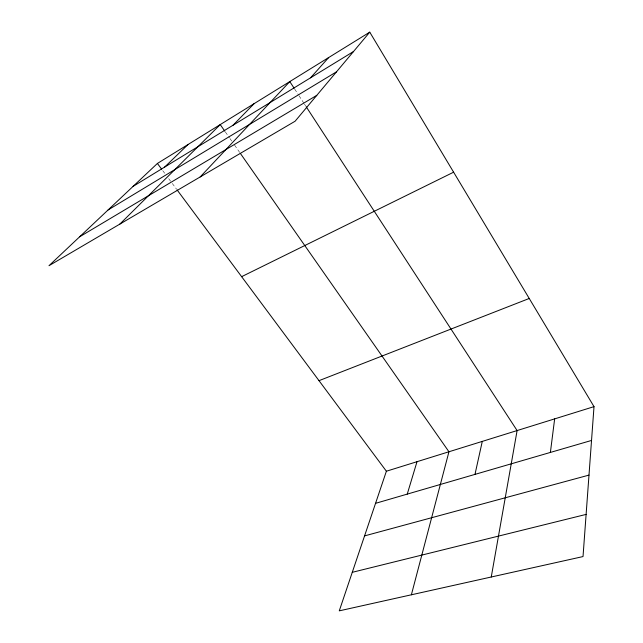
<?xml version="1.0" encoding="UTF-8"?>
<svg xmlns="http://www.w3.org/2000/svg" width="643" height="643" viewBox="0 0 643 643"><rect width="100%" height="100%" fill="white"/><g stroke="black" fill="none" stroke-linecap="round" stroke-linejoin="round"><path stroke-width="0.48" stroke-dasharray="3.21 2.41" d="M162.759 170.66L165.138 173.859M168.715 178.658L171.689 182.66M172.284 183.464L176.455 189.066M225.404 132.008L229.43 137.771M230.009 138.599L231.737 141.066M234.615 145.181L239.791 152.584M294.703 89.104L298.505 94.947M299.051 95.783L303.946 103.306M304.493 104.134L305.578 105.806"/><path stroke-width="0.96" d="M594.011 406.641L583.024 556.565L339.271 610.85L386.387 471.223L594.011 406.641L369.757 32.15L157.398 163.451L48.989 265.696L295.105 121.222L369.757 32.15M550.392 452.423L554.652 418.882M491.252 577.004L517.109 430.561L306.124 106.642M474.984 474.381L482.282 441.395M411.383 594.791L448.951 451.764L240.361 153.404M407.244 494.113L417.01 461.69M310.545 77.811L328.645 57.573M200.174 176.946L289.8 81.589L294.156 88.268M233.007 125.248L254.106 103.66M119.823 224.118L220.227 124.605L224.833 131.188M164.656 167.059L188.029 144.514M133.093 186.374L353.521 51.52M108.088 209.956L336.522 71.807M79.636 236.793L316.806 95.333M241.631 276.667L453.612 172.187M319.008 380.664L529.237 298.473M375.544 503.34L591.536 440.447M364.565 535.892L588.996 475.105M352.268 572.318L586.119 514.4M157.398 163.451L161.57 169.053M177.05 189.862L386.387 471.223"/></g></svg>
